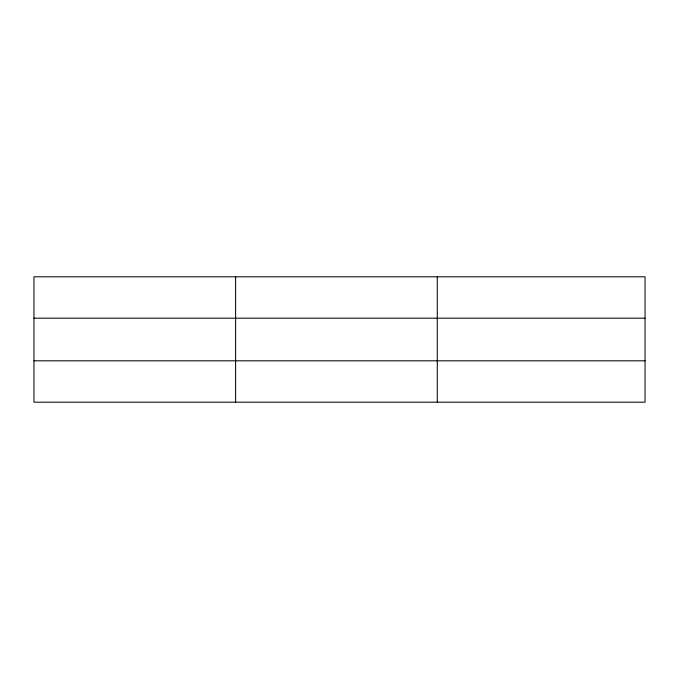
<?xml version="1.0" encoding="UTF-8"?>
<svg xmlns="http://www.w3.org/2000/svg" width="679" height="679" viewBox="0 0 679 679"><rect width="100%" height="100%" fill="white"/><g stroke="black" fill="none" stroke-linecap="round" stroke-linejoin="round"><path stroke-width="1.02" d="M235.613 276.811L235.613 402.189M437.276 276.811L437.276 402.189M645.05 360.812L645.05 402.189L33.95 402.189L33.95 276.811L645.05 276.811L645.05 360.812L33.95 360.812M33.95 318.188L645.05 318.188"/></g></svg>
